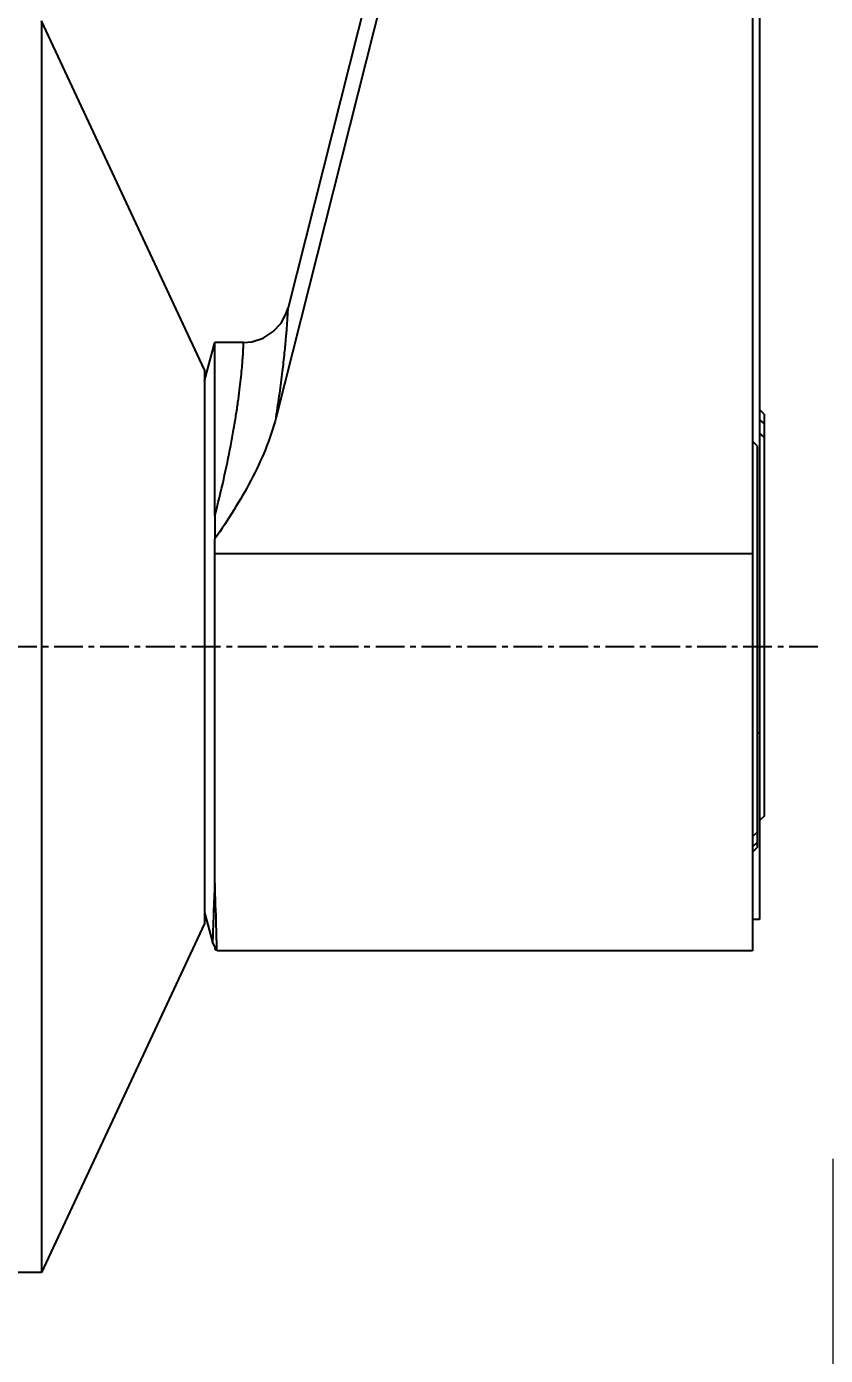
# Model space of a CAD drawing. Header units: millimetres. Extents: x 1091 to 2122, y 843 to 1569.
# Drawn here: x 1248.1 to 1282.9, y 1077.7 to 1135.5 of the extents above; entities that cross this region are included whole.
import ezdxf

# ---------------------------------------------------------------- set-up
doc = ezdxf.new("R2010")
doc.units = ezdxf.units.MM
doc.linetypes.add('CENTER', pattern=[2, 1.25, -0.25, 0.25, -0.25])
doc.layers.add('\\M+5B1EA\\M+5D7A2', color=1, linetype='Continuous')
doc.styles.add('Daelim Dimension', font='\x7f\x7f\x7f\x7f.TTF')
doc.dimstyles.new('DEFAULT', dxfattribs={"dimscale": 2, "dimtxt": 2, "dimasz": 2, "dimexe": 0, "dimexo": 2, "dimgap": 1, "dimtad": 1, "dimdec": 1, "dimzin": 9, "dimdsep": 46, "dimtxsty": 'Daelim Dimension', "dimcen": 0.5, "dimclrd": 252, "dimclre": 252, "dimclrt": 3, "dimadec": 1, "dimazin": 0, "dimtfac": 1, "dimtdec": 1, "dimtix": 1, "dimtmove": 0, "dimatfit": 3, "dimfxl": 0, "dimtolj": 1, "dimtzin": 1, "dimlwd": 9, "dimlwe": 9, "dimarcsym": 0})

# ---------------------------------------------------------------- blocks, each defined once
blk = doc.blocks.new('*D1')
at = {"layer": '\\M+5B1EA\\M+5D7A2', "color": 5, "lineweight": 9}
for p, q in [((1250.076, 1342.624), (1495.373, 1342.624)), ((1495.373, 1338.624), (1495.373, 961.421)), ((1489.598, 957.421), (1495.373, 957.421))]:
    blk.add_line(p, q, dxfattribs=at)
at = {"layer": '\\M+5B1EA\\M+5D7A2', "color": 5}
for points in [[(1494.706, 1338.624), (1496.04, 1338.624), (1495.373, 1342.624)], [(1494.706, 961.421), (1496.04, 961.421), (1495.373, 957.421)]]:
    blk.add_solid(points, dxfattribs=at)
at = {"layer": 'Defpoints', "color": 0}
for p in [(1246.076, 1342.624), (1485.598, 957.421), (1495.373, 957.421)]:
    blk.add_point(p, dxfattribs=at)
at = {"layer": '\\M+5B1EA\\M+5D7A2', "color": 7, "insert": (1484.721, 1150.022), "char_height": 16, "attachment_point": 5, "rotation": 90, "style": 'Daelim Dimension'}
blk.add_mtext('\\A1;1700', dxfattribs=at)
blk = doc.blocks.new('*D7')
at = {"layer": '\\M+5B1EA\\M+5D7A2', "color": 5, "lineweight": 9}
for p, q in [((1283.176, 1086.229), (1283.176, 1029.119)), ((1246.076, 1077.275), (1246.076, 1029.119)), ((1250.076, 1029.119), (1279.176, 1029.119))]:
    blk.add_line(p, q, dxfattribs=at)
at = {"layer": '\\M+5B1EA\\M+5D7A2', "color": 5}
for points in [[(1250.076, 1029.785), (1250.076, 1028.452), (1246.076, 1029.119)], [(1279.176, 1029.785), (1279.176, 1028.452), (1283.176, 1029.119)]]:
    blk.add_solid(points, dxfattribs=at)
at = {"layer": 'Defpoints', "color": 0}
for p in [(1283.176, 1090.229), (1246.076, 1081.275), (1283.176, 1029.119)]:
    blk.add_point(p, dxfattribs=at)
at = {"layer": '\\M+5B1EA\\M+5D7A2', "color": 7, "insert": (1264.626, 1039.84), "char_height": 16, "attachment_point": 5, "style": 'Daelim Dimension'}
blk.add_mtext('\\A1;37', dxfattribs=at)

msp = doc.modelspace()

# ---------------------------------------------------------------- linework, layer by layer
at = {"color": 7, "linetype": 'Continuous'}
for p, q in [((1269.855, 1164.512), (1259.462, 1123.281)), ((1279.676, 1163.891), (1279.676, 1095.279)), ((1268.218, 1155.331), (1258.942, 1118.529)), ((1279.986, 1138.793), (1279.986, 1096.654)), ((1248.735, 1135.783), (1248.735, 1081.275)), ((1255.826, 1120.588), (1248.735, 1135.783)), ((1255.826, 1120.108), (1256.273, 1121.779)), ((1257.525, 1121.779), (1256.273, 1121.779)), ((1256.273, 1114.226), (1256.273, 1121.779)), ((1255.826, 1120.588), (1255.826, 1096.469)), ((1280.186, 1118.653), (1279.986, 1118.853)), ((1279.986, 1118.415), (1280.186, 1118.23)), ((1280.186, 1118.653), (1280.186, 1101.153)), ((1280.186, 1117.649), (1279.986, 1117.834)), ((1279.876, 1117.279), (1279.676, 1117.479)), ((1279.876, 1117.279), (1279.876, 1099.779)), ((1256.273, 1098.234), (1256.273, 1112.567)), ((1279.676, 1112.567), (1256.275, 1112.567)), ((1279.986, 1104.767), (1279.876, 1104.767)), ((1280.186, 1101.153), (1279.986, 1100.953)), ((1279.676, 1100.263), (1279.876, 1100.454)), ((1279.876, 1099.997), (1279.676, 1099.806)), ((1279.876, 1099.779), (1279.676, 1099.579)), ((1255.826, 1096.949), (1256.171, 1095.66)), ((1255.826, 1096.469), (1248.735, 1081.275)), ((1279.986, 1096.653), (1279.676, 1096.653)), ((1256.171, 1095.662), (1256.171, 1095.662)), ((1256.371, 1095.279), (1256.172, 1095.662)), ((1256.273, 1095.347), (1256.336, 1095.347)), ((1279.676, 1095.279), (1256.37, 1095.279)), ((1256.371, 1095.279), (1256.371, 1095.279)), ((1248.735, 1081.275), (1246.076, 1081.275))]:
    msp.add_line(p, q, dxfattribs=at)
at = {"color": 1, "linetype": 'CENTER'}
msp.add_line((1282.526, 1108.529), (1220.735, 1108.529), dxfattribs=at)
at = {"color": 7, "linetype": 'Continuous'}
msp.add_lwpolyline([(1257.525, 1121.779), (1257.885, 1121.812), (1258.38, 1121.971), (1258.816, 1122.251), (1259.156, 1122.621), (1259.382, 1123.035), (1259.464, 1123.29)], dxfattribs=at)
msp.add_arc((1356.538, 1114.197), 100.265, 179.98539, 180.55671, dxfattribs=at)
for points, knots in [([(1258.942, 1118.529), (1258.997, 1118.877), (1259.097, 1119.536), (1259.219, 1120.469), (1259.31, 1121.281), (1259.367, 1121.878), (1259.4, 1122.289), (1259.419, 1122.543), (1259.434, 1122.761), (1259.445, 1122.941), (1259.453, 1123.083), (1259.457, 1123.187), (1259.463, 1123.251), (1259.462, 1123.282), (1259.464, 1123.29)], [0, 0, 0, 0, 0.220478, 0.417529, 0.588763, 0.73228, 0.793122, 0.846424, 0.892017, 0.929766, 0.959531, 0.981203, 0.994713, 1, 1, 1, 1]), ([(1256.273, 1114.226), (1256.411, 1114.756), (1256.658, 1115.775), (1256.92, 1117.026), (1257.089, 1117.953), (1257.194, 1118.582), (1257.28, 1119.163), (1257.35, 1119.691), (1257.405, 1120.165), (1257.447, 1120.58), (1257.478, 1120.936), (1257.497, 1121.194), (1257.507, 1121.368), (1257.513, 1121.475), (1257.518, 1121.566), (1257.521, 1121.641), (1257.523, 1121.692), (1257.524, 1121.726), (1257.524, 1121.744), (1257.524, 1121.759), (1257.526, 1121.77), (1257.524, 1121.775), (1257.526, 1121.779), (1257.525, 1121.779)], [0, 0, 0, 0, 0.214351, 0.41008, 0.4996, 0.582922, 0.659605, 0.72924, 0.791491, 0.84604, 0.892638, 0.931052, 0.947136, 0.961114, 0.972968, 0.982682, 0.990248, 0.993224, 0.99566, 0.997557, 0.998913, 0.999728, 1, 1, 1, 1]), ([(1258.942, 1118.529), (1258.821, 1118.049), (1258.5, 1117.107), (1257.646, 1115.307), (1256.84, 1114.042), (1256.275, 1113.22)], [0, 0, 0, 0, 0.248711, 0.498433, 1, 1, 1, 1]), ([(1256.275, 1112.567), (1256.275, 1112.675), (1256.276, 1112.893), (1256.273, 1113.111), (1256.275, 1113.22)], [0, 0, 0, 0, 0.499999, 1, 1, 1, 1]), ([(1256.273, 1098.234), (1256.263, 1098.025), (1256.23, 1097.345), (1256.208, 1096.666), (1256.193, 1096.196)], [0, 0, 0, 0, 0.308374, 1, 1, 1, 1]), ([(1256.35, 1095.909), (1256.346, 1096.052), (1256.325, 1096.827), (1256.3, 1097.602), (1256.273, 1098.234)], [0, 0, 0, 0, 0.184324, 1, 1, 1, 1]), ([(1256.193, 1096.196), (1256.192, 1096.154), (1256.189, 1096.076), (1256.185, 1095.967), (1256.182, 1095.874), (1256.179, 1095.799), (1256.177, 1095.741), (1256.175, 1095.702), (1256.173, 1095.681), (1256.172, 1095.669), (1256.172, 1095.666), (1256.171, 1095.662), (1256.171, 1095.662)], [0, 0, 0, 0, 0.235141, 0.439221, 0.612026, 0.753343, 0.862962, 0.940683, 0.967528, 0.986337, 0.997108, 1, 1, 1, 1]), ([(1256.371, 1095.279), (1256.369, 1095.283), (1256.369, 1095.299), (1256.366, 1095.33), (1256.365, 1095.381), (1256.362, 1095.451), (1256.36, 1095.539), (1256.355, 1095.694), (1256.352, 1095.819), (1256.35, 1095.909)], [0, 0, 0, 0, 0.020483, 0.07108, 0.151718, 0.262289, 0.402676, 0.572643, 1, 1, 1, 1]), ([(1256.266, 1095.447), (1256.267, 1095.438), (1256.269, 1095.405), (1256.271, 1095.371), (1256.273, 1095.347)], [0, 0, 0, 0, 0.274827, 1, 1, 1, 1])]:
    msp.add_open_spline(points, degree=3, knots=knots, dxfattribs=at)

# ---------------------------------------------------------------- dimensions: what is measured, and where the dimension line sits
at = {"layer": '\\M+5B1EA\\M+5D7A2', "color": 5}
dim = msp.add_linear_dim(base=(1495.373, 957.421), p1=(1246.076, 1342.624), p2=(1485.598, 957.421), angle=90, text='1700', dimstyle='DEFAULT', override={"dimtxt": 8, "dimdec": 0, "dimclrd": 5, "dimclre": 5, "dimclrt": 7}, dxfattribs=at)
dim.commit()
dim.dimension.update_dxf_attribs({"geometry": '*D1', "text_midpoint": (1484.721, 1150.022)})
dim = msp.add_linear_dim(base=(1283.176, 1029.119), p1=(1246.076, 1081.275), p2=(1283.176, 1090.229), dimstyle='DEFAULT', override={"dimtxt": 8, "dimdec": 0, "dimclrd": 5, "dimclre": 5, "dimclrt": 7}, dxfattribs=at)
dim.commit()
dim.dimension.update_dxf_attribs({"geometry": '*D7', "text_midpoint": (1264.626, 1039.84)})

doc.saveas('drawing.dxf')
